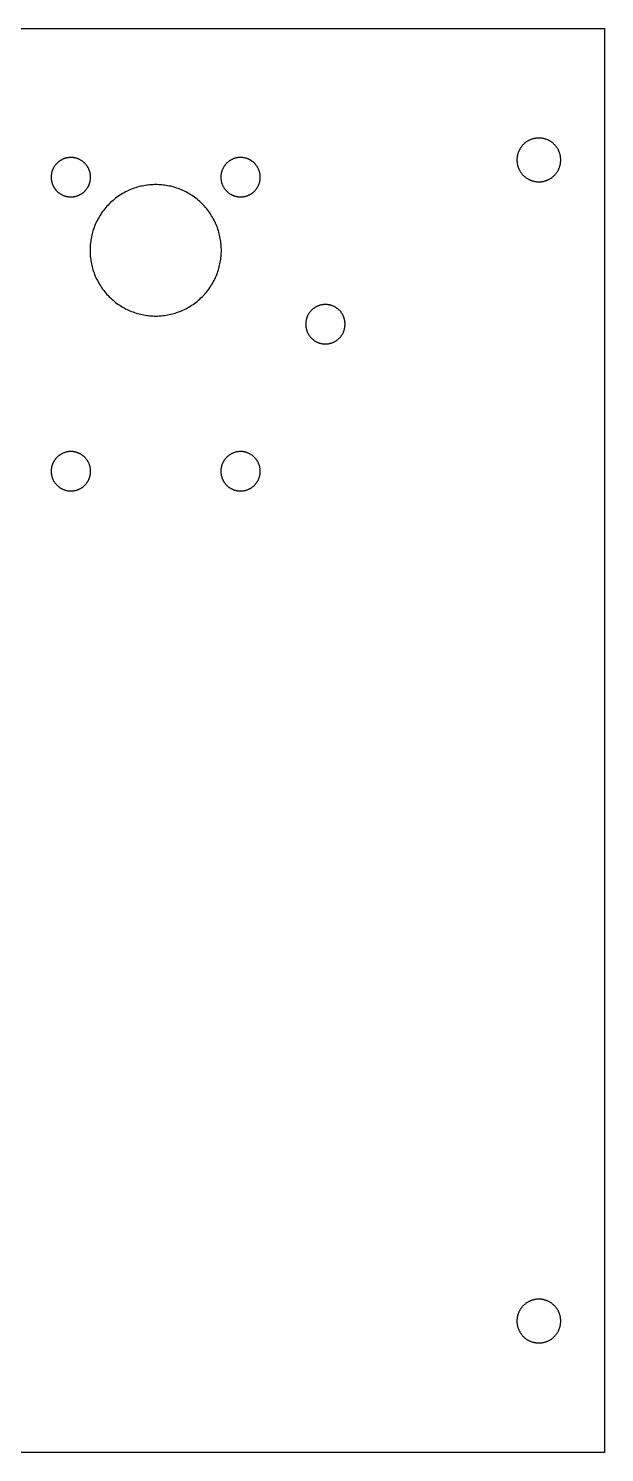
# Model space of a CAD drawing. Header units: millimetres. Extents: x -204 to 87, y -44 to 247.
# Drawn here: x -63.6 to -11, y -17 to 113 of the extents above; entities that cross this region are included whole.
import ezdxf

# ---------------------------------------------------------------- set-up
doc = ezdxf.new("R2010")
doc.units = ezdxf.units.MM
doc.layers.add('For Laser Cutter', color=18, linetype='Continuous', true_color=0x000000)

msp = doc.modelspace()

# ---------------------------------------------------------------- linework, layer by layer
at = {"layer": 'For Laser Cutter'}
for points in [[(-11, 113), (-11, -17), (-93, -17), (-93, 113)], [(-19, 101), (-19, 100.96), (-19, 100.91), (-19, 100.87), (-18.99, 100.82), (-18.99, 100.77), (-18.98, 100.73), (-18.97, 100.68), (-18.97, 100.64), (-18.96, 100.59), (-18.95, 100.54), (-18.94, 100.5), (-18.92, 100.45), (-18.91, 100.4), (-18.89, 100.36), (-18.88, 100.31), (-18.86, 100.26), (-18.84, 100.22), (-18.82, 100.17), (-18.8, 100.13), (-18.78, 100.08), (-18.75, 100.04), (-18.73, 99.99), (-18.7, 99.95), (-18.67, 99.91), (-18.65, 99.86), (-18.62, 99.82), (-18.58, 99.78), (-18.55, 99.74), (-18.52, 99.7), (-18.49, 99.66), (-18.45, 99.62), (-18.41, 99.59), (-18.38, 99.55), (-18.34, 99.51), (-18.3, 99.48), (-18.26, 99.45), (-18.22, 99.42), (-18.18, 99.38), (-18.14, 99.35), (-18.09, 99.33), (-18.05, 99.3), (-18.01, 99.27), (-17.96, 99.25), (-17.92, 99.22), (-17.87, 99.2), (-17.83, 99.18), (-17.78, 99.16), (-17.74, 99.14), (-17.69, 99.12), (-17.64, 99.11), (-17.6, 99.09), (-17.55, 99.08), (-17.5, 99.06), (-17.46, 99.05), (-17.41, 99.04), (-17.36, 99.03), (-17.32, 99.03), (-17.27, 99.02), (-17.23, 99.01), (-17.18, 99.01), (-17.13, 99), (-17.09, 99), (-17.04, 99), (-17, 99), (-16.96, 99), (-16.91, 99), (-16.87, 99), (-16.82, 99.01), (-16.77, 99.01), (-16.73, 99.02), (-16.68, 99.03), (-16.64, 99.03), (-16.59, 99.04), (-16.54, 99.05), (-16.5, 99.06), (-16.45, 99.08), (-16.4, 99.09), (-16.36, 99.11), (-16.31, 99.12), (-16.26, 99.14), (-16.22, 99.16), (-16.17, 99.18), (-16.13, 99.2), (-16.08, 99.22), (-16.04, 99.25), (-15.99, 99.27), (-15.95, 99.3), (-15.91, 99.33), (-15.86, 99.35), (-15.82, 99.38), (-15.78, 99.42), (-15.74, 99.45), (-15.7, 99.48), (-15.66, 99.51), (-15.62, 99.55), (-15.59, 99.59), (-15.55, 99.62), (-15.51, 99.66), (-15.48, 99.7), (-15.45, 99.74), (-15.42, 99.78), (-15.38, 99.82), (-15.35, 99.86), (-15.33, 99.91), (-15.3, 99.95), (-15.27, 99.99), (-15.25, 100.04), (-15.22, 100.08), (-15.2, 100.13), (-15.18, 100.17), (-15.16, 100.22), (-15.14, 100.26), (-15.12, 100.31), (-15.11, 100.36), (-15.09, 100.4), (-15.08, 100.45), (-15.06, 100.5), (-15.05, 100.54), (-15.04, 100.59), (-15.03, 100.64), (-15.03, 100.68), (-15.02, 100.73), (-15.01, 100.77), (-15.01, 100.82), (-15, 100.87), (-15, 100.91), (-15, 100.96), (-15, 101), (-15, 101.04), (-15, 101.09), (-15, 101.13), (-15.01, 101.18), (-15.01, 101.23), (-15.02, 101.27), (-15.03, 101.32), (-15.03, 101.36), (-15.04, 101.41), (-15.05, 101.46), (-15.06, 101.5), (-15.08, 101.55), (-15.09, 101.6), (-15.11, 101.64), (-15.12, 101.69), (-15.14, 101.74), (-15.16, 101.78), (-15.18, 101.83), (-15.2, 101.87), (-15.22, 101.92), (-15.25, 101.96), (-15.27, 102.01), (-15.3, 102.05), (-15.33, 102.09), (-15.35, 102.14), (-15.38, 102.18), (-15.42, 102.22), (-15.45, 102.26), (-15.48, 102.3), (-15.51, 102.34), (-15.55, 102.38), (-15.59, 102.41), (-15.62, 102.45), (-15.66, 102.49), (-15.7, 102.52), (-15.74, 102.55), (-15.78, 102.58), (-15.82, 102.62), (-15.86, 102.65), (-15.91, 102.67), (-15.95, 102.7), (-15.99, 102.73), (-16.04, 102.75), (-16.08, 102.78), (-16.13, 102.8), (-16.17, 102.82), (-16.22, 102.84), (-16.26, 102.86), (-16.31, 102.88), (-16.36, 102.89), (-16.4, 102.91), (-16.45, 102.92), (-16.5, 102.94), (-16.54, 102.95), (-16.59, 102.96), (-16.64, 102.97), (-16.68, 102.97), (-16.73, 102.98), (-16.77, 102.99), (-16.82, 102.99), (-16.87, 103), (-16.91, 103), (-16.96, 103), (-17, 103), (-17.04, 103), (-17.09, 103), (-17.13, 103), (-17.18, 102.99), (-17.23, 102.99), (-17.27, 102.98), (-17.32, 102.97), (-17.36, 102.97), (-17.41, 102.96), (-17.46, 102.95), (-17.5, 102.94), (-17.55, 102.92), (-17.6, 102.91), (-17.64, 102.89), (-17.69, 102.88), (-17.74, 102.86), (-17.78, 102.84), (-17.83, 102.82), (-17.87, 102.8), (-17.92, 102.78), (-17.96, 102.75), (-18.01, 102.73), (-18.05, 102.7), (-18.09, 102.67), (-18.14, 102.65), (-18.18, 102.62), (-18.22, 102.58), (-18.26, 102.55), (-18.3, 102.52), (-18.34, 102.49), (-18.38, 102.45), (-18.41, 102.41), (-18.45, 102.38), (-18.49, 102.34), (-18.52, 102.3), (-18.55, 102.26), (-18.58, 102.22), (-18.62, 102.18), (-18.65, 102.14), (-18.67, 102.09), (-18.7, 102.05), (-18.73, 102.01), (-18.75, 101.96), (-18.78, 101.92), (-18.8, 101.87), (-18.82, 101.83), (-18.84, 101.78), (-18.86, 101.74), (-18.88, 101.69), (-18.89, 101.64), (-18.91, 101.6), (-18.92, 101.55), (-18.94, 101.5), (-18.95, 101.46), (-18.96, 101.41), (-18.97, 101.36), (-18.97, 101.32), (-18.98, 101.27), (-18.99, 101.23), (-18.99, 101.18), (-19, 101.13), (-19, 101.09), (-19, 101.04)], [(-60.65, 100.98), (-60.68, 100.96), (-60.72, 100.94), (-60.75, 100.92), (-60.79, 100.9), (-60.82, 100.87), (-60.85, 100.85), (-60.89, 100.82), (-60.92, 100.79), (-60.95, 100.76), (-60.98, 100.74), (-61.01, 100.71), (-61.04, 100.67), (-61.07, 100.64), (-61.1, 100.61), (-61.13, 100.58), (-61.16, 100.54), (-61.19, 100.51), (-61.21, 100.47), (-61.24, 100.43), (-61.27, 100.39), (-61.29, 100.36), (-61.31, 100.32), (-61.34, 100.28), (-61.36, 100.24), (-61.38, 100.19), (-61.4, 100.15), (-61.41, 100.11), (-61.43, 100.07), (-61.45, 100.02), (-61.46, 99.98), (-61.48, 99.93), (-61.49, 99.89), (-61.5, 99.84), (-61.51, 99.8), (-61.52, 99.75), (-61.53, 99.71), (-61.53, 99.66), (-61.54, 99.62), (-61.54, 99.57), (-61.55, 99.52), (-61.55, 99.48), (-61.55, 99.43), (-61.55, 99.39), (-61.55, 99.34), (-61.55, 99.29), (-61.54, 99.25), (-61.54, 99.2), (-61.53, 99.16), (-61.52, 99.12), (-61.52, 99.07), (-61.51, 99.03), (-61.5, 98.99), (-61.49, 98.94), (-61.47, 98.9), (-61.46, 98.86), (-61.45, 98.82), (-61.43, 98.78), (-61.42, 98.74), (-61.4, 98.7), (-61.38, 98.67), (-61.37, 98.63), (-61.35, 98.59), (-61.33, 98.56), (-61.31, 98.52), (-61.29, 98.49), (-61.27, 98.45), (-61.24, 98.42), (-61.22, 98.39), (-61.2, 98.35), (-61.17, 98.32), (-61.15, 98.29), (-61.12, 98.25), (-61.09, 98.22), (-61.06, 98.19), (-61.03, 98.16), (-61, 98.13), (-60.97, 98.1), (-60.94, 98.07), (-60.9, 98.04), (-60.87, 98.01), (-60.83, 97.99), (-60.8, 97.96), (-60.76, 97.93), (-60.72, 97.91), (-60.68, 97.88), (-60.64, 97.86), (-60.6, 97.84), (-60.56, 97.82), (-60.52, 97.8), (-60.48, 97.78), (-60.44, 97.76), (-60.39, 97.74), (-60.35, 97.73), (-60.31, 97.71), (-60.26, 97.7), (-60.22, 97.68), (-60.17, 97.67), (-60.13, 97.66), (-60.08, 97.65), (-60.03, 97.65), (-59.99, 97.64), (-59.94, 97.63), (-59.9, 97.63), (-59.85, 97.63), (-59.8, 97.62), (-59.76, 97.62), (-59.71, 97.62), (-59.67, 97.63), (-59.62, 97.63), (-59.58, 97.63), (-59.53, 97.64), (-59.49, 97.64), (-59.44, 97.65), (-59.4, 97.66), (-59.36, 97.67), (-59.31, 97.68), (-59.27, 97.69), (-59.23, 97.7), (-59.19, 97.71), (-59.15, 97.73), (-59.11, 97.74), (-59.07, 97.76), (-59.03, 97.77), (-58.99, 97.79), (-58.96, 97.81), (-58.92, 97.83), (-58.88, 97.84), (-58.85, 97.86), (-58.82, 97.88), (-58.78, 97.91), (-58.75, 97.93), (-58.71, 97.95), (-58.68, 97.98), (-58.65, 98), (-58.61, 98.03), (-58.58, 98.05), (-58.55, 98.08), (-58.52, 98.11), (-58.49, 98.14), (-58.46, 98.17), (-58.43, 98.2), (-58.4, 98.24), (-58.37, 98.27), (-58.34, 98.31), (-58.31, 98.34), (-58.29, 98.38), (-58.26, 98.41), (-58.23, 98.45), (-58.21, 98.49), (-58.19, 98.53), (-58.16, 98.57), (-58.14, 98.61), (-58.12, 98.65), (-58.1, 98.69), (-58.09, 98.74), (-58.07, 98.78), (-58.05, 98.82), (-58.04, 98.87), (-58.02, 98.91), (-58.01, 98.96), (-58, 99), (-57.99, 99.05), (-57.98, 99.09), (-57.97, 99.14), (-57.97, 99.19), (-57.96, 99.23), (-57.96, 99.28), (-57.95, 99.32), (-57.95, 99.37), (-57.95, 99.42), (-57.95, 99.46), (-57.95, 99.51), (-57.95, 99.55), (-57.96, 99.6), (-57.96, 99.64), (-57.97, 99.69), (-57.98, 99.73), (-57.98, 99.77), (-57.99, 99.82), (-58, 99.86), (-58.01, 99.9), (-58.03, 99.94), (-58.04, 99.98), (-58.05, 100.02), (-58.07, 100.06), (-58.08, 100.1), (-58.1, 100.14), (-58.12, 100.18), (-58.13, 100.22), (-58.15, 100.25), (-58.17, 100.29), (-58.19, 100.32), (-58.21, 100.36), (-58.23, 100.39), (-58.26, 100.43), (-58.28, 100.46), (-58.3, 100.49), (-58.33, 100.53), (-58.35, 100.56), (-58.38, 100.59), (-58.41, 100.62), (-58.44, 100.66), (-58.47, 100.69), (-58.5, 100.72), (-58.53, 100.75), (-58.56, 100.78), (-58.6, 100.81), (-58.63, 100.83), (-58.67, 100.86), (-58.7, 100.89), (-58.74, 100.91), (-58.78, 100.94), (-58.82, 100.96), (-58.86, 100.99), (-58.9, 101.01), (-58.94, 101.03), (-58.98, 101.05), (-59.02, 101.07), (-59.06, 101.09), (-59.11, 101.1), (-59.15, 101.12), (-59.19, 101.14), (-59.24, 101.15), (-59.28, 101.16), (-59.33, 101.17), (-59.37, 101.18), (-59.42, 101.19), (-59.47, 101.2), (-59.51, 101.21), (-59.56, 101.21), (-59.6, 101.22), (-59.65, 101.22), (-59.7, 101.22), (-59.74, 101.22), (-59.79, 101.22), (-59.83, 101.22), (-59.88, 101.22), (-59.92, 101.21), (-59.97, 101.21), (-60.01, 101.2), (-60.06, 101.2), (-60.1, 101.19), (-60.14, 101.18), (-60.19, 101.17), (-60.23, 101.16), (-60.27, 101.15), (-60.31, 101.13), (-60.35, 101.12), (-60.39, 101.11), (-60.43, 101.09), (-60.47, 101.07), (-60.51, 101.06), (-60.54, 101.04), (-60.58, 101.02), (-60.62, 101)], [(-43.35, 100.98), (-43.38, 101), (-43.42, 101.02), (-43.46, 101.04), (-43.49, 101.06), (-43.53, 101.07), (-43.57, 101.09), (-43.61, 101.11), (-43.65, 101.12), (-43.69, 101.13), (-43.73, 101.15), (-43.77, 101.16), (-43.81, 101.17), (-43.86, 101.18), (-43.9, 101.19), (-43.94, 101.2), (-43.99, 101.2), (-44.03, 101.21), (-44.08, 101.21), (-44.12, 101.22), (-44.17, 101.22), (-44.21, 101.22), (-44.26, 101.22), (-44.3, 101.22), (-44.35, 101.22), (-44.4, 101.22), (-44.44, 101.21), (-44.49, 101.21), (-44.53, 101.2), (-44.58, 101.19), (-44.63, 101.18), (-44.67, 101.17), (-44.72, 101.16), (-44.76, 101.15), (-44.81, 101.14), (-44.85, 101.12), (-44.89, 101.1), (-44.94, 101.09), (-44.98, 101.07), (-45.02, 101.05), (-45.06, 101.03), (-45.1, 101.01), (-45.14, 100.99), (-45.18, 100.96), (-45.22, 100.94), (-45.26, 100.91), (-45.3, 100.89), (-45.33, 100.86), (-45.37, 100.83), (-45.4, 100.81), (-45.44, 100.78), (-45.47, 100.75), (-45.5, 100.72), (-45.53, 100.69), (-45.56, 100.66), (-45.59, 100.62), (-45.62, 100.59), (-45.65, 100.56), (-45.67, 100.53), (-45.7, 100.49), (-45.72, 100.46), (-45.74, 100.43), (-45.77, 100.39), (-45.79, 100.36), (-45.81, 100.32), (-45.83, 100.29), (-45.85, 100.25), (-45.87, 100.22), (-45.88, 100.18), (-45.9, 100.14), (-45.92, 100.1), (-45.93, 100.06), (-45.95, 100.02), (-45.96, 99.98), (-45.97, 99.94), (-45.99, 99.9), (-46, 99.86), (-46.01, 99.82), (-46.02, 99.77), (-46.02, 99.73), (-46.03, 99.69), (-46.04, 99.64), (-46.04, 99.6), (-46.05, 99.55), (-46.05, 99.51), (-46.05, 99.46), (-46.05, 99.42), (-46.05, 99.37), (-46.05, 99.32), (-46.04, 99.28), (-46.04, 99.23), (-46.03, 99.19), (-46.03, 99.14), (-46.02, 99.09), (-46.01, 99.05), (-46, 99), (-45.99, 98.96), (-45.98, 98.91), (-45.96, 98.87), (-45.95, 98.82), (-45.93, 98.78), (-45.91, 98.74), (-45.9, 98.69), (-45.88, 98.65), (-45.86, 98.61), (-45.84, 98.57), (-45.81, 98.53), (-45.79, 98.49), (-45.77, 98.45), (-45.74, 98.41), (-45.71, 98.38), (-45.69, 98.34), (-45.66, 98.31), (-45.63, 98.27), (-45.6, 98.24), (-45.57, 98.2), (-45.54, 98.17), (-45.51, 98.14), (-45.48, 98.11), (-45.45, 98.08), (-45.42, 98.05), (-45.39, 98.03), (-45.35, 98), (-45.32, 97.98), (-45.29, 97.95), (-45.25, 97.93), (-45.22, 97.91), (-45.18, 97.88), (-45.15, 97.86), (-45.12, 97.84), (-45.08, 97.83), (-45.04, 97.81), (-45.01, 97.79), (-44.97, 97.77), (-44.93, 97.76), (-44.89, 97.74), (-44.85, 97.73), (-44.81, 97.71), (-44.77, 97.7), (-44.73, 97.69), (-44.69, 97.68), (-44.64, 97.67), (-44.6, 97.66), (-44.56, 97.65), (-44.51, 97.64), (-44.47, 97.64), (-44.42, 97.63), (-44.38, 97.63), (-44.33, 97.63), (-44.29, 97.62), (-44.24, 97.62), (-44.2, 97.62), (-44.15, 97.63), (-44.1, 97.63), (-44.06, 97.63), (-44.01, 97.64), (-43.97, 97.65), (-43.92, 97.65), (-43.87, 97.66), (-43.83, 97.67), (-43.78, 97.68), (-43.74, 97.7), (-43.69, 97.71), (-43.65, 97.73), (-43.61, 97.74), (-43.56, 97.76), (-43.52, 97.78), (-43.48, 97.8), (-43.44, 97.82), (-43.4, 97.84), (-43.36, 97.86), (-43.32, 97.88), (-43.28, 97.91), (-43.24, 97.93), (-43.2, 97.96), (-43.17, 97.99), (-43.13, 98.01), (-43.1, 98.04), (-43.06, 98.07), (-43.03, 98.1), (-43, 98.13), (-42.97, 98.16), (-42.94, 98.19), (-42.91, 98.22), (-42.88, 98.25), (-42.85, 98.29), (-42.83, 98.32), (-42.8, 98.35), (-42.78, 98.39), (-42.76, 98.42), (-42.73, 98.45), (-42.71, 98.49), (-42.69, 98.52), (-42.67, 98.56), (-42.65, 98.59), (-42.63, 98.63), (-42.62, 98.67), (-42.6, 98.7), (-42.58, 98.74), (-42.57, 98.78), (-42.55, 98.82), (-42.54, 98.86), (-42.53, 98.9), (-42.51, 98.94), (-42.5, 98.99), (-42.49, 99.03), (-42.48, 99.07), (-42.48, 99.12), (-42.47, 99.16), (-42.46, 99.2), (-42.46, 99.25), (-42.45, 99.29), (-42.45, 99.34), (-42.45, 99.39), (-42.45, 99.43), (-42.45, 99.48), (-42.45, 99.52), (-42.46, 99.57), (-42.46, 99.62), (-42.47, 99.66), (-42.47, 99.71), (-42.48, 99.75), (-42.49, 99.8), (-42.5, 99.84), (-42.51, 99.89), (-42.52, 99.93), (-42.54, 99.98), (-42.55, 100.02), (-42.57, 100.07), (-42.59, 100.11), (-42.6, 100.15), (-42.62, 100.19), (-42.64, 100.24), (-42.66, 100.28), (-42.69, 100.32), (-42.71, 100.36), (-42.73, 100.39), (-42.76, 100.43), (-42.79, 100.47), (-42.81, 100.51), (-42.84, 100.54), (-42.87, 100.58), (-42.9, 100.61), (-42.93, 100.64), (-42.96, 100.67), (-42.99, 100.71), (-43.02, 100.74), (-43.05, 100.76), (-43.08, 100.79), (-43.11, 100.82), (-43.15, 100.85), (-43.18, 100.87), (-43.21, 100.9), (-43.25, 100.92), (-43.28, 100.94), (-43.32, 100.96)], [(-46, 92.75), (-46, 92.88), (-46.01, 93.02), (-46.01, 93.15), (-46.02, 93.29), (-46.04, 93.43), (-46.06, 93.56), (-46.08, 93.7), (-46.1, 93.84), (-46.13, 93.98), (-46.16, 94.12), (-46.19, 94.26), (-46.23, 94.4), (-46.27, 94.54), (-46.32, 94.68), (-46.37, 94.82), (-46.42, 94.96), (-46.48, 95.1), (-46.54, 95.23), (-46.6, 95.37), (-46.67, 95.51), (-46.74, 95.64), (-46.82, 95.77), (-46.9, 95.9), (-46.98, 96.03), (-47.06, 96.16), (-47.15, 96.29), (-47.25, 96.41), (-47.34, 96.53), (-47.44, 96.65), (-47.54, 96.77), (-47.65, 96.88), (-47.76, 96.99), (-47.87, 97.1), (-47.98, 97.21), (-48.1, 97.31), (-48.22, 97.41), (-48.34, 97.5), (-48.46, 97.6), (-48.59, 97.69), (-48.72, 97.77), (-48.85, 97.85), (-48.98, 97.93), (-49.11, 98.01), (-49.24, 98.08), (-49.38, 98.15), (-49.52, 98.21), (-49.65, 98.27), (-49.79, 98.33), (-49.93, 98.38), (-50.07, 98.43), (-50.21, 98.48), (-50.35, 98.52), (-50.49, 98.56), (-50.63, 98.59), (-50.77, 98.62), (-50.91, 98.65), (-51.05, 98.67), (-51.19, 98.69), (-51.32, 98.71), (-51.46, 98.73), (-51.6, 98.74), (-51.73, 98.74), (-51.87, 98.75), (-52, 98.75), (-52.13, 98.75), (-52.27, 98.74), (-52.4, 98.74), (-52.54, 98.73), (-52.68, 98.71), (-52.81, 98.69), (-52.95, 98.67), (-53.09, 98.65), (-53.23, 98.62), (-53.37, 98.59), (-53.51, 98.56), (-53.65, 98.52), (-53.79, 98.48), (-53.93, 98.43), (-54.07, 98.38), (-54.21, 98.33), (-54.35, 98.27), (-54.48, 98.21), (-54.62, 98.15), (-54.76, 98.08), (-54.89, 98.01), (-55.02, 97.93), (-55.15, 97.85), (-55.28, 97.77), (-55.41, 97.69), (-55.54, 97.6), (-55.66, 97.5), (-55.78, 97.41), (-55.9, 97.31), (-56.02, 97.21), (-56.13, 97.1), (-56.24, 96.99), (-56.35, 96.88), (-56.46, 96.77), (-56.56, 96.65), (-56.66, 96.53), (-56.75, 96.41), (-56.85, 96.29), (-56.94, 96.16), (-57.02, 96.03), (-57.1, 95.9), (-57.18, 95.77), (-57.26, 95.64), (-57.33, 95.51), (-57.4, 95.37), (-57.46, 95.23), (-57.52, 95.1), (-57.58, 94.96), (-57.63, 94.82), (-57.68, 94.68), (-57.73, 94.54), (-57.77, 94.4), (-57.81, 94.26), (-57.84, 94.12), (-57.87, 93.98), (-57.9, 93.84), (-57.92, 93.7), (-57.94, 93.56), (-57.96, 93.43), (-57.98, 93.29), (-57.99, 93.15), (-57.99, 93.02), (-58, 92.88), (-58, 92.75), (-58, 92.62), (-57.99, 92.48), (-57.99, 92.35), (-57.98, 92.21), (-57.96, 92.07), (-57.94, 91.94), (-57.92, 91.8), (-57.9, 91.66), (-57.87, 91.52), (-57.84, 91.38), (-57.81, 91.24), (-57.77, 91.1), (-57.73, 90.96), (-57.68, 90.82), (-57.63, 90.68), (-57.58, 90.54), (-57.52, 90.4), (-57.46, 90.27), (-57.4, 90.13), (-57.33, 89.99), (-57.26, 89.86), (-57.18, 89.73), (-57.1, 89.6), (-57.02, 89.47), (-56.94, 89.34), (-56.85, 89.21), (-56.75, 89.09), (-56.66, 88.97), (-56.56, 88.85), (-56.46, 88.73), (-56.35, 88.62), (-56.24, 88.51), (-56.13, 88.4), (-56.02, 88.29), (-55.9, 88.19), (-55.78, 88.09), (-55.66, 88), (-55.54, 87.9), (-55.41, 87.81), (-55.28, 87.73), (-55.15, 87.65), (-55.02, 87.57), (-54.89, 87.49), (-54.76, 87.42), (-54.62, 87.35), (-54.48, 87.29), (-54.35, 87.23), (-54.21, 87.17), (-54.07, 87.12), (-53.93, 87.07), (-53.79, 87.02), (-53.65, 86.98), (-53.51, 86.94), (-53.37, 86.91), (-53.23, 86.88), (-53.09, 86.85), (-52.95, 86.83), (-52.81, 86.81), (-52.68, 86.79), (-52.54, 86.77), (-52.4, 86.76), (-52.27, 86.76), (-52.13, 86.75), (-52, 86.75), (-51.87, 86.75), (-51.73, 86.76), (-51.6, 86.76), (-51.46, 86.77), (-51.32, 86.79), (-51.19, 86.81), (-51.05, 86.83), (-50.91, 86.85), (-50.77, 86.88), (-50.63, 86.91), (-50.49, 86.94), (-50.35, 86.98), (-50.21, 87.02), (-50.07, 87.07), (-49.93, 87.12), (-49.79, 87.17), (-49.65, 87.23), (-49.52, 87.29), (-49.38, 87.35), (-49.24, 87.42), (-49.11, 87.49), (-48.98, 87.57), (-48.85, 87.65), (-48.72, 87.73), (-48.59, 87.81), (-48.46, 87.9), (-48.34, 88), (-48.22, 88.09), (-48.1, 88.19), (-47.98, 88.29), (-47.87, 88.4), (-47.76, 88.51), (-47.65, 88.62), (-47.54, 88.73), (-47.44, 88.85), (-47.34, 88.97), (-47.25, 89.09), (-47.15, 89.21), (-47.06, 89.34), (-46.98, 89.47), (-46.9, 89.6), (-46.82, 89.73), (-46.74, 89.86), (-46.67, 89.99), (-46.6, 90.13), (-46.54, 90.27), (-46.48, 90.4), (-46.42, 90.54), (-46.37, 90.68), (-46.32, 90.82), (-46.27, 90.96), (-46.23, 91.1), (-46.19, 91.24), (-46.16, 91.38), (-46.13, 91.52), (-46.1, 91.66), (-46.08, 91.8), (-46.06, 91.94), (-46.04, 92.07), (-46.02, 92.21), (-46.01, 92.35), (-46.01, 92.48), (-46, 92.62)], [(-34.7, 86), (-34.7, 86.04), (-34.7, 86.08), (-34.7, 86.12), (-34.71, 86.16), (-34.71, 86.2), (-34.72, 86.24), (-34.72, 86.29), (-34.73, 86.33), (-34.74, 86.37), (-34.75, 86.41), (-34.76, 86.45), (-34.77, 86.5), (-34.78, 86.54), (-34.8, 86.58), (-34.81, 86.62), (-34.83, 86.66), (-34.84, 86.7), (-34.86, 86.75), (-34.88, 86.79), (-34.9, 86.83), (-34.92, 86.87), (-34.95, 86.91), (-34.97, 86.95), (-34.99, 86.98), (-35.02, 87.02), (-35.05, 87.06), (-35.07, 87.1), (-35.1, 87.13), (-35.13, 87.17), (-35.16, 87.21), (-35.19, 87.24), (-35.23, 87.27), (-35.26, 87.31), (-35.29, 87.34), (-35.33, 87.37), (-35.37, 87.4), (-35.4, 87.43), (-35.44, 87.45), (-35.48, 87.48), (-35.52, 87.51), (-35.55, 87.53), (-35.59, 87.55), (-35.63, 87.58), (-35.67, 87.6), (-35.71, 87.62), (-35.75, 87.64), (-35.8, 87.66), (-35.84, 87.67), (-35.88, 87.69), (-35.92, 87.7), (-35.96, 87.72), (-36, 87.73), (-36.05, 87.74), (-36.09, 87.75), (-36.13, 87.76), (-36.17, 87.77), (-36.21, 87.78), (-36.26, 87.78), (-36.3, 87.79), (-36.34, 87.79), (-36.38, 87.8), (-36.42, 87.8), (-36.46, 87.8), (-36.5, 87.8), (-36.54, 87.8), (-36.58, 87.8), (-36.62, 87.8), (-36.66, 87.79), (-36.7, 87.79), (-36.74, 87.78), (-36.79, 87.78), (-36.83, 87.77), (-36.87, 87.76), (-36.91, 87.75), (-36.95, 87.74), (-37, 87.73), (-37.04, 87.72), (-37.08, 87.7), (-37.12, 87.69), (-37.16, 87.67), (-37.2, 87.66), (-37.25, 87.64), (-37.29, 87.62), (-37.33, 87.6), (-37.37, 87.58), (-37.41, 87.55), (-37.45, 87.53), (-37.48, 87.51), (-37.52, 87.48), (-37.56, 87.45), (-37.6, 87.43), (-37.63, 87.4), (-37.67, 87.37), (-37.71, 87.34), (-37.74, 87.31), (-37.77, 87.27), (-37.81, 87.24), (-37.84, 87.21), (-37.87, 87.17), (-37.9, 87.13), (-37.93, 87.1), (-37.95, 87.06), (-37.98, 87.02), (-38.01, 86.98), (-38.03, 86.95), (-38.05, 86.91), (-38.08, 86.87), (-38.1, 86.83), (-38.12, 86.79), (-38.14, 86.75), (-38.16, 86.7), (-38.17, 86.66), (-38.19, 86.62), (-38.2, 86.58), (-38.22, 86.54), (-38.23, 86.5), (-38.24, 86.45), (-38.25, 86.41), (-38.26, 86.37), (-38.27, 86.33), (-38.28, 86.29), (-38.28, 86.24), (-38.29, 86.2), (-38.29, 86.16), (-38.3, 86.12), (-38.3, 86.08), (-38.3, 86.04), (-38.3, 86), (-38.3, 85.96), (-38.3, 85.92), (-38.3, 85.88), (-38.29, 85.84), (-38.29, 85.8), (-38.28, 85.76), (-38.28, 85.71), (-38.27, 85.67), (-38.26, 85.63), (-38.25, 85.59), (-38.24, 85.55), (-38.23, 85.5), (-38.22, 85.46), (-38.2, 85.42), (-38.19, 85.38), (-38.17, 85.34), (-38.16, 85.3), (-38.14, 85.25), (-38.12, 85.21), (-38.1, 85.17), (-38.08, 85.13), (-38.05, 85.09), (-38.03, 85.05), (-38.01, 85.02), (-37.98, 84.98), (-37.95, 84.94), (-37.93, 84.9), (-37.9, 84.87), (-37.87, 84.83), (-37.84, 84.79), (-37.81, 84.76), (-37.77, 84.73), (-37.74, 84.69), (-37.71, 84.66), (-37.67, 84.63), (-37.63, 84.6), (-37.6, 84.57), (-37.56, 84.55), (-37.52, 84.52), (-37.48, 84.49), (-37.45, 84.47), (-37.41, 84.45), (-37.37, 84.42), (-37.33, 84.4), (-37.29, 84.38), (-37.25, 84.36), (-37.2, 84.34), (-37.16, 84.33), (-37.12, 84.31), (-37.08, 84.3), (-37.04, 84.28), (-37, 84.27), (-36.95, 84.26), (-36.91, 84.25), (-36.87, 84.24), (-36.83, 84.23), (-36.79, 84.22), (-36.74, 84.22), (-36.7, 84.21), (-36.66, 84.21), (-36.62, 84.2), (-36.58, 84.2), (-36.54, 84.2), (-36.5, 84.2), (-36.46, 84.2), (-36.42, 84.2), (-36.38, 84.2), (-36.34, 84.21), (-36.3, 84.21), (-36.26, 84.22), (-36.21, 84.22), (-36.17, 84.23), (-36.13, 84.24), (-36.09, 84.25), (-36.05, 84.26), (-36, 84.27), (-35.96, 84.28), (-35.92, 84.3), (-35.88, 84.31), (-35.84, 84.33), (-35.8, 84.34), (-35.75, 84.36), (-35.71, 84.38), (-35.67, 84.4), (-35.63, 84.42), (-35.59, 84.45), (-35.55, 84.47), (-35.52, 84.49), (-35.48, 84.52), (-35.44, 84.55), (-35.4, 84.57), (-35.37, 84.6), (-35.33, 84.63), (-35.29, 84.66), (-35.26, 84.69), (-35.23, 84.73), (-35.19, 84.76), (-35.16, 84.79), (-35.13, 84.83), (-35.1, 84.87), (-35.07, 84.9), (-35.05, 84.94), (-35.02, 84.98), (-34.99, 85.02), (-34.97, 85.05), (-34.95, 85.09), (-34.92, 85.13), (-34.9, 85.17), (-34.88, 85.21), (-34.86, 85.25), (-34.84, 85.3), (-34.83, 85.34), (-34.81, 85.38), (-34.8, 85.42), (-34.78, 85.46), (-34.77, 85.5), (-34.76, 85.55), (-34.75, 85.59), (-34.74, 85.63), (-34.73, 85.67), (-34.72, 85.71), (-34.72, 85.76), (-34.71, 85.8), (-34.71, 85.84), (-34.7, 85.88), (-34.7, 85.92), (-34.7, 85.96)], [(-60.65, 71.02), (-60.62, 71), (-60.58, 70.98), (-60.54, 70.96), (-60.51, 70.94), (-60.47, 70.93), (-60.43, 70.91), (-60.39, 70.89), (-60.35, 70.88), (-60.31, 70.87), (-60.27, 70.85), (-60.23, 70.84), (-60.19, 70.83), (-60.14, 70.82), (-60.1, 70.81), (-60.06, 70.8), (-60.01, 70.8), (-59.97, 70.79), (-59.92, 70.79), (-59.88, 70.78), (-59.83, 70.78), (-59.79, 70.78), (-59.74, 70.78), (-59.7, 70.78), (-59.65, 70.78), (-59.6, 70.78), (-59.56, 70.79), (-59.51, 70.79), (-59.47, 70.8), (-59.42, 70.81), (-59.37, 70.82), (-59.33, 70.83), (-59.28, 70.84), (-59.24, 70.85), (-59.19, 70.86), (-59.15, 70.88), (-59.11, 70.9), (-59.06, 70.91), (-59.02, 70.93), (-58.98, 70.95), (-58.94, 70.97), (-58.9, 70.99), (-58.86, 71.01), (-58.82, 71.04), (-58.78, 71.06), (-58.74, 71.09), (-58.7, 71.11), (-58.67, 71.14), (-58.63, 71.17), (-58.6, 71.19), (-58.56, 71.22), (-58.53, 71.25), (-58.5, 71.28), (-58.47, 71.31), (-58.44, 71.34), (-58.41, 71.38), (-58.38, 71.41), (-58.35, 71.44), (-58.33, 71.47), (-58.3, 71.51), (-58.28, 71.54), (-58.26, 71.57), (-58.23, 71.61), (-58.21, 71.64), (-58.19, 71.68), (-58.17, 71.71), (-58.15, 71.75), (-58.13, 71.78), (-58.12, 71.82), (-58.1, 71.86), (-58.08, 71.9), (-58.07, 71.94), (-58.05, 71.98), (-58.04, 72.02), (-58.03, 72.06), (-58.01, 72.1), (-58, 72.14), (-57.99, 72.18), (-57.98, 72.23), (-57.98, 72.27), (-57.97, 72.31), (-57.96, 72.36), (-57.96, 72.4), (-57.95, 72.45), (-57.95, 72.49), (-57.95, 72.54), (-57.95, 72.58), (-57.95, 72.63), (-57.95, 72.68), (-57.96, 72.72), (-57.96, 72.77), (-57.97, 72.81), (-57.97, 72.86), (-57.98, 72.91), (-57.99, 72.95), (-58, 73), (-58.01, 73.04), (-58.02, 73.09), (-58.04, 73.13), (-58.05, 73.18), (-58.07, 73.22), (-58.09, 73.26), (-58.1, 73.31), (-58.12, 73.35), (-58.14, 73.39), (-58.16, 73.43), (-58.19, 73.47), (-58.21, 73.51), (-58.23, 73.55), (-58.26, 73.59), (-58.29, 73.62), (-58.31, 73.66), (-58.34, 73.69), (-58.37, 73.73), (-58.4, 73.76), (-58.43, 73.8), (-58.46, 73.83), (-58.49, 73.86), (-58.52, 73.89), (-58.55, 73.92), (-58.58, 73.95), (-58.61, 73.97), (-58.65, 74), (-58.68, 74.02), (-58.71, 74.05), (-58.75, 74.07), (-58.78, 74.09), (-58.82, 74.12), (-58.85, 74.14), (-58.88, 74.16), (-58.92, 74.17), (-58.96, 74.19), (-58.99, 74.21), (-59.03, 74.23), (-59.07, 74.24), (-59.11, 74.26), (-59.15, 74.27), (-59.19, 74.29), (-59.23, 74.3), (-59.27, 74.31), (-59.31, 74.32), (-59.36, 74.33), (-59.4, 74.34), (-59.44, 74.35), (-59.49, 74.36), (-59.53, 74.36), (-59.58, 74.37), (-59.62, 74.37), (-59.67, 74.37), (-59.71, 74.38), (-59.76, 74.38), (-59.8, 74.38), (-59.85, 74.37), (-59.9, 74.37), (-59.94, 74.37), (-59.99, 74.36), (-60.03, 74.35), (-60.08, 74.35), (-60.13, 74.34), (-60.17, 74.33), (-60.22, 74.32), (-60.26, 74.3), (-60.31, 74.29), (-60.35, 74.27), (-60.39, 74.26), (-60.44, 74.24), (-60.48, 74.22), (-60.52, 74.2), (-60.56, 74.18), (-60.6, 74.16), (-60.64, 74.14), (-60.68, 74.12), (-60.72, 74.09), (-60.76, 74.07), (-60.8, 74.04), (-60.83, 74.01), (-60.87, 73.99), (-60.9, 73.96), (-60.94, 73.93), (-60.97, 73.9), (-61, 73.87), (-61.03, 73.84), (-61.06, 73.81), (-61.09, 73.78), (-61.12, 73.75), (-61.15, 73.71), (-61.17, 73.68), (-61.2, 73.65), (-61.22, 73.61), (-61.24, 73.58), (-61.27, 73.55), (-61.29, 73.51), (-61.31, 73.48), (-61.33, 73.44), (-61.35, 73.41), (-61.37, 73.37), (-61.38, 73.33), (-61.4, 73.3), (-61.42, 73.26), (-61.43, 73.22), (-61.45, 73.18), (-61.46, 73.14), (-61.47, 73.1), (-61.49, 73.06), (-61.5, 73.01), (-61.51, 72.97), (-61.52, 72.93), (-61.52, 72.88), (-61.53, 72.84), (-61.54, 72.8), (-61.54, 72.75), (-61.55, 72.71), (-61.55, 72.66), (-61.55, 72.61), (-61.55, 72.57), (-61.55, 72.52), (-61.55, 72.48), (-61.54, 72.43), (-61.54, 72.38), (-61.53, 72.34), (-61.53, 72.29), (-61.52, 72.25), (-61.51, 72.2), (-61.5, 72.16), (-61.49, 72.11), (-61.48, 72.07), (-61.46, 72.02), (-61.45, 71.98), (-61.43, 71.93), (-61.41, 71.89), (-61.4, 71.85), (-61.38, 71.81), (-61.36, 71.76), (-61.34, 71.72), (-61.31, 71.68), (-61.29, 71.64), (-61.27, 71.61), (-61.24, 71.57), (-61.21, 71.53), (-61.19, 71.49), (-61.16, 71.46), (-61.13, 71.42), (-61.1, 71.39), (-61.07, 71.36), (-61.04, 71.33), (-61.01, 71.29), (-60.98, 71.26), (-60.95, 71.24), (-60.92, 71.21), (-60.89, 71.18), (-60.85, 71.15), (-60.82, 71.13), (-60.79, 71.1), (-60.75, 71.08), (-60.72, 71.06), (-60.68, 71.04)], [(-43.35, 71.02), (-43.32, 71.04), (-43.28, 71.06), (-43.25, 71.08), (-43.21, 71.1), (-43.18, 71.13), (-43.15, 71.15), (-43.11, 71.18), (-43.08, 71.21), (-43.05, 71.24), (-43.02, 71.26), (-42.99, 71.29), (-42.96, 71.33), (-42.93, 71.36), (-42.9, 71.39), (-42.87, 71.42), (-42.84, 71.46), (-42.81, 71.49), (-42.79, 71.53), (-42.76, 71.57), (-42.73, 71.61), (-42.71, 71.64), (-42.69, 71.68), (-42.66, 71.72), (-42.64, 71.76), (-42.62, 71.81), (-42.6, 71.85), (-42.59, 71.89), (-42.57, 71.93), (-42.55, 71.98), (-42.54, 72.02), (-42.52, 72.07), (-42.51, 72.11), (-42.5, 72.16), (-42.49, 72.2), (-42.48, 72.25), (-42.47, 72.29), (-42.47, 72.34), (-42.46, 72.38), (-42.46, 72.43), (-42.45, 72.48), (-42.45, 72.52), (-42.45, 72.57), (-42.45, 72.61), (-42.45, 72.66), (-42.45, 72.71), (-42.46, 72.75), (-42.46, 72.8), (-42.47, 72.84), (-42.48, 72.88), (-42.48, 72.93), (-42.49, 72.97), (-42.5, 73.01), (-42.51, 73.06), (-42.53, 73.1), (-42.54, 73.14), (-42.55, 73.18), (-42.57, 73.22), (-42.58, 73.26), (-42.6, 73.3), (-42.62, 73.33), (-42.63, 73.37), (-42.65, 73.41), (-42.67, 73.44), (-42.69, 73.48), (-42.71, 73.51), (-42.73, 73.55), (-42.76, 73.58), (-42.78, 73.61), (-42.8, 73.65), (-42.83, 73.68), (-42.85, 73.71), (-42.88, 73.75), (-42.91, 73.78), (-42.94, 73.81), (-42.97, 73.84), (-43, 73.87), (-43.03, 73.9), (-43.06, 73.93), (-43.1, 73.96), (-43.13, 73.99), (-43.17, 74.01), (-43.2, 74.04), (-43.24, 74.07), (-43.28, 74.09), (-43.32, 74.12), (-43.36, 74.14), (-43.4, 74.16), (-43.44, 74.18), (-43.48, 74.2), (-43.52, 74.22), (-43.56, 74.24), (-43.61, 74.26), (-43.65, 74.27), (-43.69, 74.29), (-43.74, 74.3), (-43.78, 74.32), (-43.83, 74.33), (-43.87, 74.34), (-43.92, 74.35), (-43.97, 74.35), (-44.01, 74.36), (-44.06, 74.37), (-44.1, 74.37), (-44.15, 74.37), (-44.2, 74.38), (-44.24, 74.38), (-44.29, 74.38), (-44.33, 74.37), (-44.38, 74.37), (-44.42, 74.37), (-44.47, 74.36), (-44.51, 74.36), (-44.56, 74.35), (-44.6, 74.34), (-44.64, 74.33), (-44.69, 74.32), (-44.73, 74.31), (-44.77, 74.3), (-44.81, 74.29), (-44.85, 74.27), (-44.89, 74.26), (-44.93, 74.24), (-44.97, 74.23), (-45.01, 74.21), (-45.04, 74.19), (-45.08, 74.17), (-45.12, 74.16), (-45.15, 74.14), (-45.18, 74.12), (-45.22, 74.09), (-45.25, 74.07), (-45.29, 74.05), (-45.32, 74.02), (-45.35, 74), (-45.39, 73.97), (-45.42, 73.95), (-45.45, 73.92), (-45.48, 73.89), (-45.51, 73.86), (-45.54, 73.83), (-45.57, 73.8), (-45.6, 73.76), (-45.63, 73.73), (-45.66, 73.69), (-45.69, 73.66), (-45.71, 73.62), (-45.74, 73.59), (-45.77, 73.55), (-45.79, 73.51), (-45.81, 73.47), (-45.84, 73.43), (-45.86, 73.39), (-45.88, 73.35), (-45.9, 73.31), (-45.91, 73.26), (-45.93, 73.22), (-45.95, 73.18), (-45.96, 73.13), (-45.98, 73.09), (-45.99, 73.04), (-46, 73), (-46.01, 72.95), (-46.02, 72.91), (-46.03, 72.86), (-46.03, 72.81), (-46.04, 72.77), (-46.04, 72.72), (-46.05, 72.68), (-46.05, 72.63), (-46.05, 72.58), (-46.05, 72.54), (-46.05, 72.49), (-46.05, 72.45), (-46.04, 72.4), (-46.04, 72.36), (-46.03, 72.31), (-46.02, 72.27), (-46.02, 72.23), (-46.01, 72.18), (-46, 72.14), (-45.99, 72.1), (-45.97, 72.06), (-45.96, 72.02), (-45.95, 71.98), (-45.93, 71.94), (-45.92, 71.9), (-45.9, 71.86), (-45.88, 71.82), (-45.87, 71.78), (-45.85, 71.75), (-45.83, 71.71), (-45.81, 71.68), (-45.79, 71.64), (-45.77, 71.61), (-45.74, 71.57), (-45.72, 71.54), (-45.7, 71.51), (-45.67, 71.47), (-45.65, 71.44), (-45.62, 71.41), (-45.59, 71.38), (-45.56, 71.34), (-45.53, 71.31), (-45.5, 71.28), (-45.47, 71.25), (-45.44, 71.22), (-45.4, 71.19), (-45.37, 71.17), (-45.33, 71.14), (-45.3, 71.11), (-45.26, 71.09), (-45.22, 71.06), (-45.18, 71.04), (-45.14, 71.01), (-45.1, 70.99), (-45.06, 70.97), (-45.02, 70.95), (-44.98, 70.93), (-44.94, 70.91), (-44.89, 70.9), (-44.85, 70.88), (-44.81, 70.86), (-44.76, 70.85), (-44.72, 70.84), (-44.67, 70.83), (-44.63, 70.82), (-44.58, 70.81), (-44.53, 70.8), (-44.49, 70.79), (-44.44, 70.79), (-44.4, 70.78), (-44.35, 70.78), (-44.3, 70.78), (-44.26, 70.78), (-44.21, 70.78), (-44.17, 70.78), (-44.12, 70.78), (-44.08, 70.79), (-44.03, 70.79), (-43.99, 70.8), (-43.94, 70.8), (-43.9, 70.81), (-43.86, 70.82), (-43.81, 70.83), (-43.77, 70.84), (-43.73, 70.85), (-43.69, 70.87), (-43.65, 70.88), (-43.61, 70.89), (-43.57, 70.91), (-43.53, 70.93), (-43.49, 70.94), (-43.46, 70.96), (-43.42, 70.98), (-43.38, 71)], [(-19, -5), (-19, -5.04), (-19, -5.09), (-19, -5.13), (-18.99, -5.18), (-18.99, -5.23), (-18.98, -5.27), (-18.97, -5.32), (-18.97, -5.36), (-18.96, -5.41), (-18.95, -5.46), (-18.94, -5.5), (-18.92, -5.55), (-18.91, -5.6), (-18.89, -5.64), (-18.88, -5.69), (-18.86, -5.74), (-18.84, -5.78), (-18.82, -5.83), (-18.8, -5.87), (-18.78, -5.92), (-18.75, -5.96), (-18.73, -6.01), (-18.7, -6.05), (-18.67, -6.09), (-18.65, -6.14), (-18.62, -6.18), (-18.58, -6.22), (-18.55, -6.26), (-18.52, -6.3), (-18.49, -6.34), (-18.45, -6.38), (-18.41, -6.41), (-18.38, -6.45), (-18.34, -6.49), (-18.3, -6.52), (-18.26, -6.55), (-18.22, -6.58), (-18.18, -6.62), (-18.14, -6.65), (-18.09, -6.67), (-18.05, -6.7), (-18.01, -6.73), (-17.96, -6.75), (-17.92, -6.78), (-17.87, -6.8), (-17.83, -6.82), (-17.78, -6.84), (-17.74, -6.86), (-17.69, -6.88), (-17.64, -6.89), (-17.6, -6.91), (-17.55, -6.92), (-17.5, -6.94), (-17.46, -6.95), (-17.41, -6.96), (-17.36, -6.97), (-17.32, -6.97), (-17.27, -6.98), (-17.23, -6.99), (-17.18, -6.99), (-17.13, -7), (-17.09, -7), (-17.04, -7), (-17, -7), (-16.96, -7), (-16.91, -7), (-16.87, -7), (-16.82, -6.99), (-16.77, -6.99), (-16.73, -6.98), (-16.68, -6.97), (-16.64, -6.97), (-16.59, -6.96), (-16.54, -6.95), (-16.5, -6.94), (-16.45, -6.92), (-16.4, -6.91), (-16.36, -6.89), (-16.31, -6.88), (-16.26, -6.86), (-16.22, -6.84), (-16.17, -6.82), (-16.13, -6.8), (-16.08, -6.78), (-16.04, -6.75), (-15.99, -6.73), (-15.95, -6.7), (-15.91, -6.67), (-15.86, -6.65), (-15.82, -6.62), (-15.78, -6.58), (-15.74, -6.55), (-15.7, -6.52), (-15.66, -6.49), (-15.62, -6.45), (-15.59, -6.41), (-15.55, -6.38), (-15.51, -6.34), (-15.48, -6.3), (-15.45, -6.26), (-15.42, -6.22), (-15.38, -6.18), (-15.35, -6.14), (-15.33, -6.09), (-15.3, -6.05), (-15.27, -6.01), (-15.25, -5.96), (-15.22, -5.92), (-15.2, -5.87), (-15.18, -5.83), (-15.16, -5.78), (-15.14, -5.74), (-15.12, -5.69), (-15.11, -5.64), (-15.09, -5.6), (-15.08, -5.55), (-15.06, -5.5), (-15.05, -5.46), (-15.04, -5.41), (-15.03, -5.36), (-15.03, -5.32), (-15.02, -5.27), (-15.01, -5.23), (-15.01, -5.18), (-15, -5.13), (-15, -5.09), (-15, -5.04), (-15, -5), (-15, -4.96), (-15, -4.91), (-15, -4.87), (-15.01, -4.82), (-15.01, -4.77), (-15.02, -4.73), (-15.03, -4.68), (-15.03, -4.64), (-15.04, -4.59), (-15.05, -4.54), (-15.06, -4.5), (-15.08, -4.45), (-15.09, -4.4), (-15.11, -4.36), (-15.12, -4.31), (-15.14, -4.26), (-15.16, -4.22), (-15.18, -4.17), (-15.2, -4.13), (-15.22, -4.08), (-15.25, -4.04), (-15.27, -3.99), (-15.3, -3.95), (-15.33, -3.91), (-15.35, -3.86), (-15.38, -3.82), (-15.42, -3.78), (-15.45, -3.74), (-15.48, -3.7), (-15.51, -3.66), (-15.55, -3.62), (-15.59, -3.59), (-15.62, -3.55), (-15.66, -3.51), (-15.7, -3.48), (-15.74, -3.45), (-15.78, -3.42), (-15.82, -3.38), (-15.86, -3.35), (-15.91, -3.33), (-15.95, -3.3), (-15.99, -3.27), (-16.04, -3.25), (-16.08, -3.22), (-16.13, -3.2), (-16.17, -3.18), (-16.22, -3.16), (-16.26, -3.14), (-16.31, -3.12), (-16.36, -3.11), (-16.4, -3.09), (-16.45, -3.08), (-16.5, -3.06), (-16.54, -3.05), (-16.59, -3.04), (-16.64, -3.03), (-16.68, -3.03), (-16.73, -3.02), (-16.77, -3.01), (-16.82, -3.01), (-16.87, -3), (-16.91, -3), (-16.96, -3), (-17, -3), (-17.04, -3), (-17.09, -3), (-17.13, -3), (-17.18, -3.01), (-17.23, -3.01), (-17.27, -3.02), (-17.32, -3.03), (-17.36, -3.03), (-17.41, -3.04), (-17.46, -3.05), (-17.5, -3.06), (-17.55, -3.08), (-17.6, -3.09), (-17.64, -3.11), (-17.69, -3.12), (-17.74, -3.14), (-17.78, -3.16), (-17.83, -3.18), (-17.87, -3.2), (-17.92, -3.22), (-17.96, -3.25), (-18.01, -3.27), (-18.05, -3.3), (-18.09, -3.33), (-18.14, -3.35), (-18.18, -3.38), (-18.22, -3.42), (-18.26, -3.45), (-18.3, -3.48), (-18.34, -3.51), (-18.38, -3.55), (-18.41, -3.59), (-18.45, -3.62), (-18.49, -3.66), (-18.52, -3.7), (-18.55, -3.74), (-18.58, -3.78), (-18.62, -3.82), (-18.65, -3.86), (-18.67, -3.91), (-18.7, -3.95), (-18.73, -3.99), (-18.75, -4.04), (-18.78, -4.08), (-18.8, -4.13), (-18.82, -4.17), (-18.84, -4.22), (-18.86, -4.26), (-18.88, -4.31), (-18.89, -4.36), (-18.91, -4.4), (-18.92, -4.45), (-18.94, -4.5), (-18.95, -4.54), (-18.96, -4.59), (-18.97, -4.64), (-18.97, -4.68), (-18.98, -4.73), (-18.99, -4.77), (-18.99, -4.82), (-19, -4.87), (-19, -4.91), (-19, -4.96)]]:
    msp.add_lwpolyline(points, close=True, dxfattribs=at)

doc.saveas('drawing.dxf')
